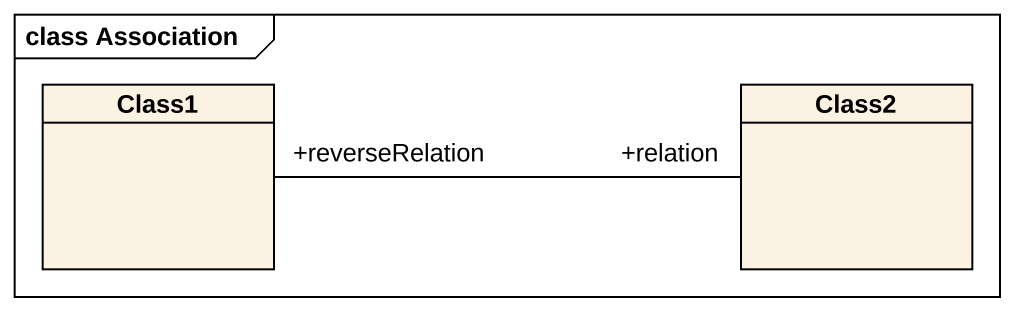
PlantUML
@startuml
mainframe class Association
hide circle
hide empty members
class Class1
class Class2
Class1 "+reverseRelation" -right- "+relation" Class2
@enduml
